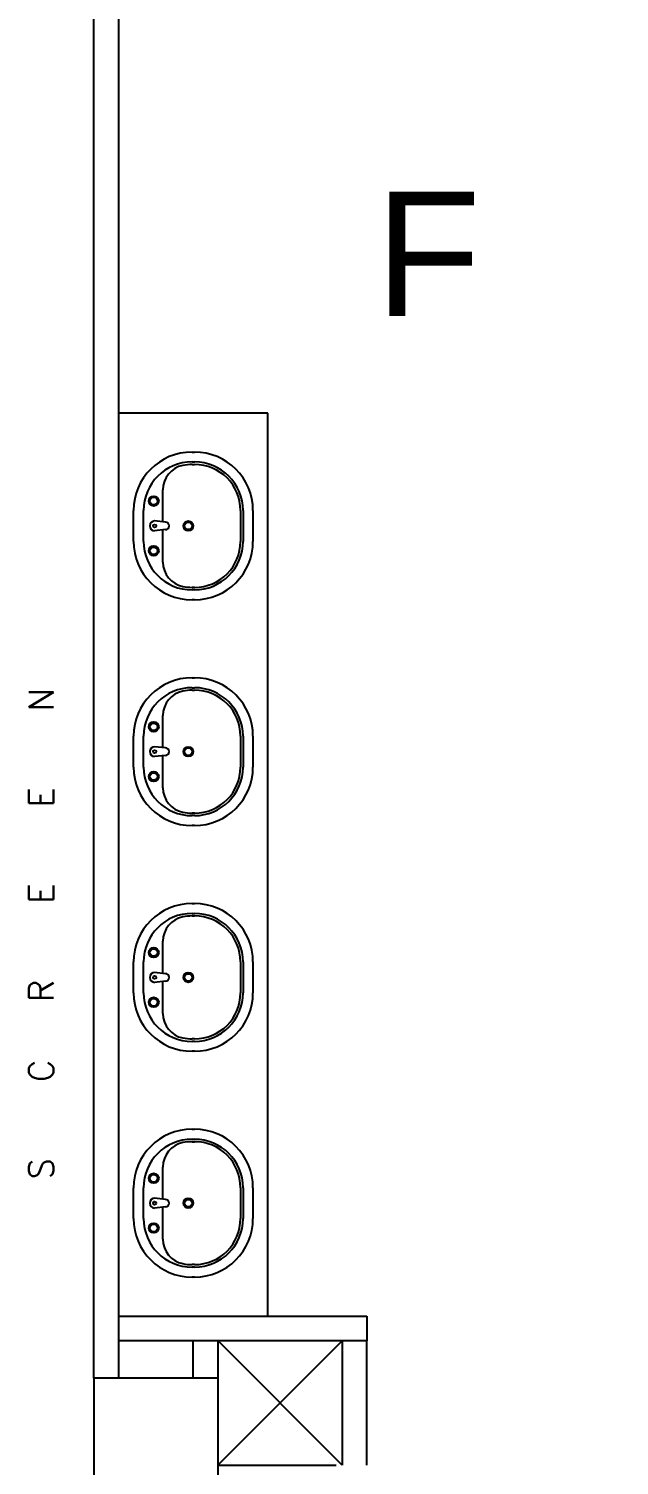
# Model space of a CAD drawing. Header units: millimetres. Extents: x -616979 to 2364082, y 43054 to 1637649.
# Drawn here: x 158123 to 160498, y 63770 to 69545 of the extents above; entities that cross this region are included whole.
import ezdxf

# ---------------------------------------------------------------- set-up
doc = ezdxf.new("R2010")
doc.units = ezdxf.units.MM
for name, color, linetype in [('a-column', 7, 'Continuous'), ('a-fixtures', 7, 'Continuous'), ('a-label', 9, 'Continuous'), ('a-line', 7, 'Continuous'), ('A-TEXT', 7, 'Continuous'), ('a-wall', 5, 'Continuous')]:
    doc.layers.add(name, color=color, linetype=linetype)
doc.styles.add('-kitz', font='arial.ttf')
doc.styles.add('50scale@80cl', font='romans.shx', dxfattribs={"height": 0.1})

msp = doc.modelspace()

# ---------------------------------------------------------------- linework, layer by layer
at = {"layer": 'a-column'}
msp.add_lwpolyline([(158885.091, 64119.537), (158385.091, 64119.537), (158385.091, 63619.537), (158885.091, 63619.537)], close=True, dxfattribs=at)
at = {"layer": 'a-fixtures', "color": 1}
for p, q in [((159085.091, 67999.537), (158485.091, 67999.537)), ((159085.091, 64369.537), (159085.091, 67999.537)), ((158780.091, 67842.787), (158790.091, 67842.787)), ((158780.091, 67802.787), (158790.091, 67802.787)), ((158780.091, 67792.787), (158790.091, 67792.787)), ((158663.091, 67561.939), (158663.091, 67691.069)), ((158545.091, 67483.787), (158545.091, 67607.787)), ((158585.091, 67483.787), (158585.091, 67607.787)), ((158975.091, 67607.787), (158975.091, 67483.787)), ((158985.091, 67607.787), (158985.091, 67483.787)), ((159025.091, 67607.787), (159025.091, 67483.787)), ((158673.091, 67560.787), (158629.717, 67565.787)), ((158673.091, 67530.787), (158629.717, 67525.787)), ((158663.091, 67400.504), (158663.091, 67529.634)), ((158790.091, 67298.787), (158780.091, 67298.787)), ((158790.091, 67288.787), (158780.091, 67288.787)), ((158790.091, 67248.787), (158780.091, 67248.787)), ((158780.091, 66935.287), (158790.091, 66935.287)), ((158780.091, 66895.287), (158790.091, 66895.287)), ((158780.091, 66885.287), (158790.091, 66885.287)), ((158663.091, 66654.439), (158663.091, 66783.569)), ((158545.091, 66576.287), (158545.091, 66700.287)), ((158585.091, 66576.287), (158585.091, 66700.287)), ((158673.091, 66653.287), (158629.717, 66658.287)), ((158975.091, 66700.287), (158975.091, 66576.287)), ((158985.091, 66700.287), (158985.091, 66576.287)), ((159025.091, 66700.287), (159025.091, 66576.287)), ((158673.091, 66623.287), (158629.717, 66618.287)), ((158663.091, 66493.004), (158663.091, 66622.134)), ((158790.091, 66391.287), (158780.091, 66391.287)), ((158790.091, 66381.287), (158780.091, 66381.287)), ((158790.091, 66341.287), (158780.091, 66341.287)), ((158780.091, 66027.787), (158790.091, 66027.787)), ((158780.091, 65987.787), (158790.091, 65987.787)), ((158780.091, 65977.787), (158790.091, 65977.787)), ((158663.091, 65746.939), (158663.091, 65876.069)), ((158545.091, 65668.787), (158545.091, 65792.787)), ((158585.091, 65668.787), (158585.091, 65792.787)), ((158975.091, 65792.787), (158975.091, 65668.787)), ((158985.091, 65792.787), (158985.091, 65668.787)), ((159025.091, 65792.787), (159025.091, 65668.787)), ((158673.091, 65745.787), (158629.717, 65750.787)), ((158673.091, 65715.787), (158629.717, 65710.787)), ((158663.091, 65585.504), (158663.091, 65714.634)), ((158790.091, 65483.787), (158780.091, 65483.787)), ((158790.091, 65473.787), (158780.091, 65473.787)), ((158790.091, 65433.787), (158780.091, 65433.787)), ((158780.091, 65120.287), (158790.091, 65120.287)), ((158780.091, 65080.287), (158790.091, 65080.287)), ((158780.091, 65070.287), (158790.091, 65070.287)), ((158663.091, 64839.439), (158663.091, 64968.569)), ((158545.091, 64761.287), (158545.091, 64885.287)), ((158585.091, 64761.287), (158585.091, 64885.287)), ((158975.091, 64885.287), (158975.091, 64761.287)), ((158985.091, 64885.287), (158985.091, 64761.287)), ((159025.091, 64885.287), (159025.091, 64761.287)), ((158673.091, 64838.287), (158629.717, 64843.287)), ((158673.091, 64808.287), (158629.717, 64803.287)), ((158663.091, 64678.004), (158663.091, 64807.134)), ((158790.091, 64576.287), (158780.091, 64576.287)), ((158790.091, 64566.287), (158780.091, 64566.287)), ((158790.091, 64526.287), (158780.091, 64526.287))]:
    msp.add_line(p, q, dxfattribs=at)
for centre, radius in [((158625.96, 67645.787), 20), ((158625.96, 67645.787), 15), ((158629.717, 67545.787), 6.243), ((158765.091, 67545.787), 20), ((158765.091, 67545.787), 15), ((158625.96, 67445.787), 20), ((158625.96, 67445.787), 15), ((158625.96, 66738.287), 20), ((158625.96, 66738.287), 15), ((158629.717, 66638.287), 6.243), ((158765.091, 66638.287), 20), ((158765.091, 66638.287), 15), ((158625.96, 66538.287), 20), ((158625.96, 66538.287), 15), ((158625.96, 65830.787), 20), ((158625.96, 65830.787), 15), ((158629.717, 65730.787), 6.243), ((158765.091, 65730.787), 20), ((158765.091, 65730.787), 15), ((158625.96, 65630.787), 20), ((158625.96, 65630.787), 15), ((158625.96, 64923.287), 20), ((158625.96, 64923.287), 15), ((158629.717, 64823.287), 6.243), ((158765.091, 64823.287), 20), ((158765.091, 64823.287), 15), ((158625.96, 64723.287), 20), ((158625.96, 64723.287), 15)]:
    msp.add_circle(centre, radius, dxfattribs=at)
for centre, radius, start, end in [((158780.091, 67607.787), 235, 90, 180), ((158780.091, 67607.787), 195, 90, 180), ((158790.091, 67607.787), 235, 360, 90), ((158790.091, 67607.787), 195, 360, 90), ((158763.091, 67691.069), 100, 101.536959, 180), ((158780.091, 67607.787), 185, 90, 101.536959), ((158790.091, 67607.787), 185, 0, 90), ((158629.717, 67545.787), 20, 90, 270), ((158673.091, 67545.787), 15, 270, 90), ((158780.091, 67483.787), 235, 180, 270), ((158780.091, 67483.787), 195, 180, 270), ((158790.091, 67483.787), 195, 270, 0), ((158790.091, 67483.787), 235, 270, 0), ((158790.091, 67483.787), 185, 270, 0), ((158763.091, 67400.504), 100, 180, 258.463041), ((158780.091, 67483.787), 185, 258.463041, 270), ((158780.091, 66700.287), 235, 90, 180), ((158790.091, 66700.287), 235, 360, 90), ((158780.091, 66700.287), 195, 90, 180), ((158763.091, 66783.569), 100, 101.536959, 180), ((158780.091, 66700.287), 185, 90, 101.536959), ((158790.091, 66700.287), 195, 360, 90), ((158790.091, 66700.287), 185, 0, 90), ((158629.717, 66638.287), 20, 90, 270), ((158673.091, 66638.287), 15, 270, 90), ((158780.091, 66576.287), 235, 180, 270), ((158780.091, 66576.287), 195, 180, 270), ((158790.091, 66576.287), 235, 270, 0), ((158790.091, 66576.287), 195, 270, 0), ((158790.091, 66576.287), 185, 270, 0), ((158763.091, 66493.004), 100, 180, 258.463041), ((158780.091, 66576.287), 185, 258.463041, 270), ((158780.091, 65792.787), 235, 90, 180), ((158790.091, 65792.787), 235, 360, 90), ((158780.091, 65792.787), 195, 90, 180), ((158763.091, 65876.069), 100, 101.536959, 180), ((158780.091, 65792.787), 185, 90, 101.536959), ((158790.091, 65792.787), 195, 360, 90), ((158790.091, 65792.787), 185, 0, 90), ((158629.717, 65730.787), 20, 90, 270), ((158673.091, 65730.787), 15, 270, 90), ((158780.091, 65668.787), 235, 180, 270), ((158780.091, 65668.787), 195, 180, 270), ((158790.091, 65668.787), 235, 270, 0), ((158790.091, 65668.787), 195, 270, 0), ((158790.091, 65668.787), 185, 270, 0), ((158763.091, 65585.504), 100, 180, 258.463041), ((158780.091, 65668.787), 185, 258.463041, 270), ((158780.091, 64885.287), 235, 90, 180), ((158790.091, 64885.287), 235, 360, 90), ((158780.091, 64885.287), 195, 90, 180), ((158763.091, 64968.569), 100, 101.536959, 180), ((158780.091, 64885.287), 185, 90, 101.536959), ((158790.091, 64885.287), 195, 360, 90), ((158790.091, 64885.287), 185, 0, 90), ((158629.717, 64823.287), 20, 90, 270), ((158673.091, 64823.287), 15, 270, 90), ((158780.091, 64761.287), 235, 180, 270), ((158780.091, 64761.287), 195, 180, 270), ((158790.091, 64761.287), 235, 270, 0), ((158790.091, 64761.287), 195, 270, 0), ((158790.091, 64761.287), 185, 270, 0), ((158763.091, 64678.004), 100, 180, 258.463041), ((158780.091, 64761.287), 185, 258.463041, 270)]:
    msp.add_arc(centre, radius, start, end, dxfattribs=at)
at = {"layer": 'a-line'}
for p, q in [((159383.396, 64269.537), (158883.396, 63769.537)), ((159383.396, 63769.537), (158885.091, 64269.537))]:
    msp.add_line(p, q, dxfattribs=at)
at = {"layer": 'a-line', "color": 1}
msp.add_arc((114710.091, 85944.366), 71610.798, 334.68116398, 51.25563567, dxfattribs=at)
at = {"layer": 'a-wall', "color": 7}
for p, q in [((158385.091, 64119.537), (158385.091, 72619.537)), ((158485.091, 64119.537), (158485.091, 72619.537))]:
    msp.add_line(p, q, dxfattribs=at)
at = {"layer": 'a-wall'}
for p, q in [((158485.091, 64369.537), (159483.396, 64369.537)), ((159483.396, 64369.537), (159483.396, 64269.537)), ((159483.396, 64269.537), (158485.091, 64269.537)), ((158785.091, 64119.537), (158785.091, 64269.537)), ((158885.091, 64119.537), (158885.091, 64269.537)), ((159383.396, 64269.537), (159383.396, 63769.537)), ((159483.396, 63769.537), (159483.396, 64269.537)), ((158885.091, 63769.537), (159360.091, 63769.537))]:
    msp.add_line(p, q, dxfattribs=at)

# ---------------------------------------------------------------- texts
at = {"layer": 'a-label', "style": '-kitz'}
msp.add_text('F ', height=500, dxfattribs=at).set_placement((159515.634, 68389.687))
at = {"layer": 'A-TEXT', "color": 9, "linetype": 'Continuous', "style": '50scale@80cl'}
msp.add_text('S    C   R    E    E    N', height=100, rotation=90, dxfattribs=at).set_placement((158223.5, 64918.506))

doc.saveas('drawing.dxf')
